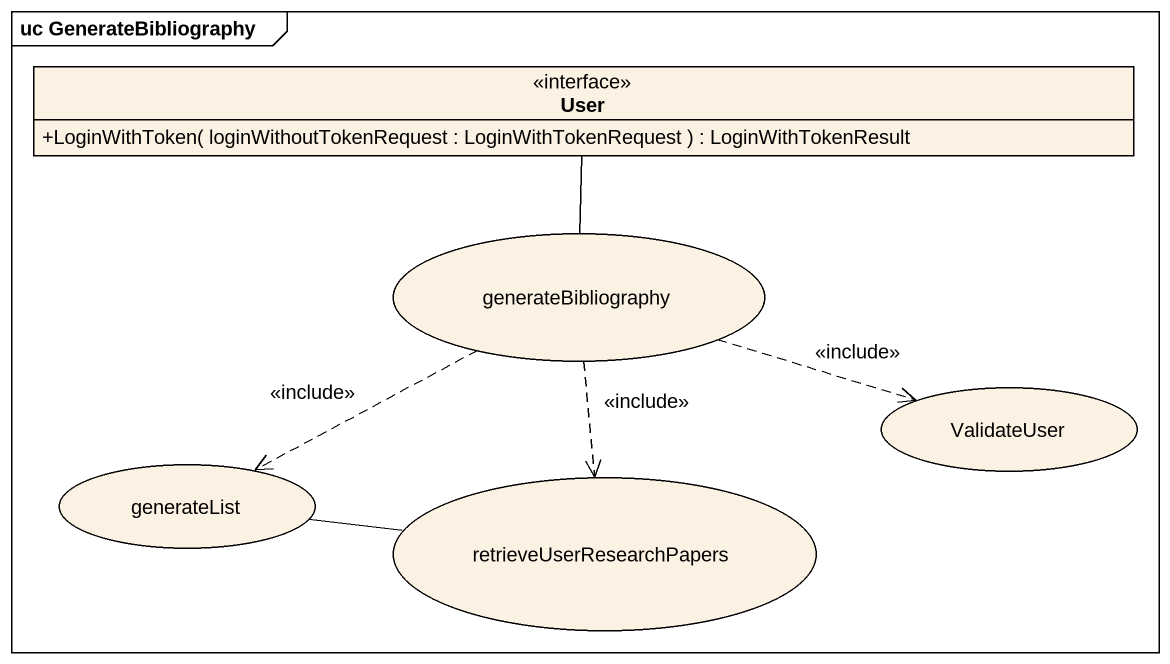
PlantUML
@startuml
mainframe uc GenerateBibliography
allowmixing
hide circle
hide empty members
skinparam classAttributeIconSize 0
interface User {
  +LoginWithToken( loginWithoutTokenRequest : LoginWithTokenRequest ) : LoginWithTokenResult
}
usecase generateBibliography
usecase ValidateUser
usecase generateList
usecase retrieveUserResearchPapers
generateBibliography -up- User
generateBibliography .right.> ValidateUser : <<include>>
generateBibliography .left.> generateList : <<include>>
generateBibliography ..> retrieveUserResearchPapers : <<include>>
retrieveUserResearchPapers -left- generateList
@enduml
